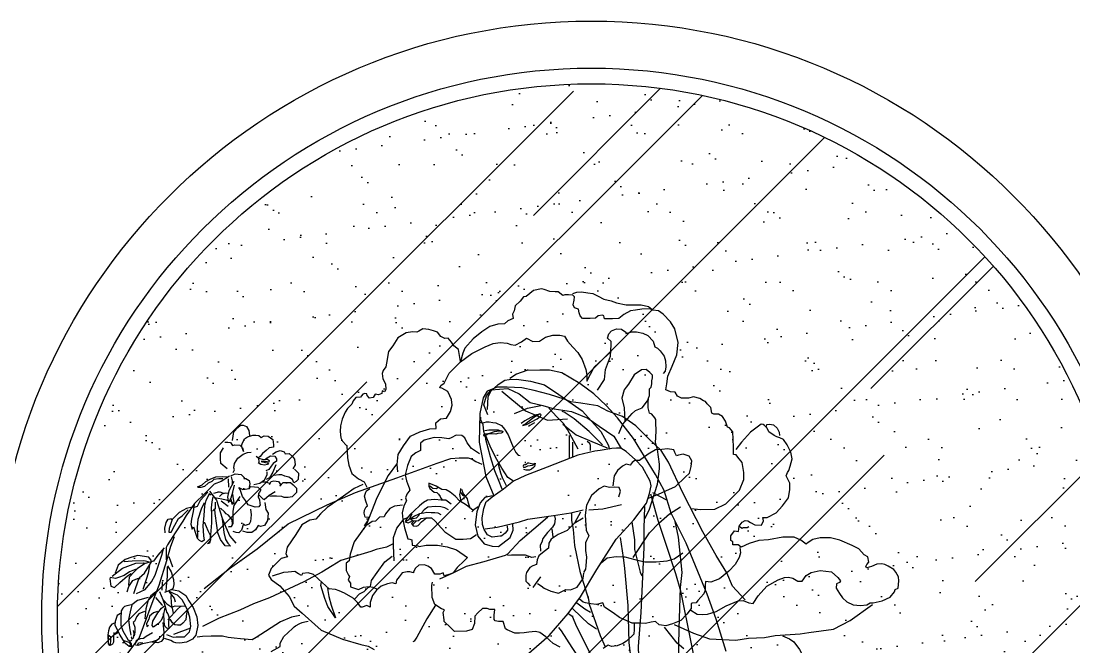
# Model space of a CAD drawing. Extents: x 2432 to 4462, y 4349 to 5849.
# Drawn here: x 3084 to 3755, y 5450 to 5849 of the extents above; entities that cross this region are included whole.
import ezdxf

# ---------------------------------------------------------------- set-up
doc = ezdxf.new("R2010")
doc.units = 0
doc.header["$MEASUREMENT"] = 0
for name, color, linetype in [('3', 3, 'CONTINUOUS'), ('4', 4, 'CONTINUOUS'), ('7', 7, 'CONTINUOUS'), ('BH', 3, 'CONTINUOUS')]:
    doc.layers.add(name, color=color, linetype=linetype)

msp = doc.modelspace()

# ---------------------------------------------------------------- hatches: boundary and pattern name
at = {"layer": 'BH'}
h = msp.add_hatch(dxfattribs=at)
h.set_pattern_fill('AR-SAND', color=256, scale=20, style=0)
h.set_pattern_definition([(37.5, (-31184.61, 2212.15), (-1.259867, 38.536475), [0, -30.4, 0, -34, 0, -32.5]), (7.5, (-31184.61, 2212.15), (35.395534, 56.44292), [0, -16.4, 0, -27.4, 0, -10.5]), (327.5, (-31209.21, 2212.15), (62.282837, 0.11318), [0, -10, 0, -36, 0, -47]), (317.5, (-31209.21, 2212.15), (60.12253, 17.55351), [0, -5, 0, -23.6, 0, -27])])
edge = h.paths.add_edge_path()
edge.add_arc((3447.21, 5469.33), 340, 0, 360)
h = msp.add_hatch(dxfattribs=at)
h.set_pattern_fill('AR-RROOF', color=256, scale=200, angle=45, style=0)
h.set_pattern_definition([(45, (-31184.61, 2212.15), (169.7056, 452.5483), [3000, -400, 1000, -200]), (45, (-31067.23, 2470.95), (-329.5118, 46.669), [600, -66, 1200, -150]), (45, (-31234.11, 2403.07), (640.63874, 830.14336), [1600, -280, 800, -200])])
edge = h.paths.add_edge_path()
edge.add_arc((3447.21, 5469.33), 340, 0, 360)

# ---------------------------------------------------------------- linework, layer by layer
at = {"layer": '3'}
for points in [[(3510.68, 5538.67), (3516.75, 5538.04), (3525.76, 5538.25), (3532.87, 5541.6), (3541.46, 5550.38), (3544.39, 5557.07), (3544.39, 5561.67), (3543.34, 5567.95), (3540.41, 5571.29), (3539.36, 5572.76), (3537.69, 5572.97), (3537.69, 5577.78), (3537.48, 5582.8), (3537.27, 5587.6), (3535.18, 5590.11), (3533.92, 5590.53), (3532.67, 5594.3), (3530.78, 5597.22), (3528.27, 5598.69), (3525.13, 5598.69), (3523.87, 5599.32), (3523.24, 5603.08), (3520.94, 5605.38), (3519.89, 5606.84), (3518.64, 5607.26), (3516.32, 5608.82), (3512.34, 5609.87), (3508.99, 5609.03), (3504.59, 5609.03), (3502.08, 5610.29), (3500.61, 5612.8), (3497.68, 5613.01), (3494.54, 5614.26), (3495.17, 5618.03), (3496.01, 5623.04), (3498.73, 5629.32), (3501.66, 5636.64), (3502.5, 5644.37), (3500.38, 5653.09), (3497.66, 5657.69), (3492.85, 5662.5), (3489.92, 5664.59), (3486.36, 5665.01), (3484.47, 5665.84), (3479.45, 5665.64), (3475.26, 5665.01), (3472.12, 5664.59), (3467.93, 5662.29), (3464.79, 5659.78), (3460.61, 5659.57), (3455.58, 5659.57), (3455.37, 5660.62), (3455.16, 5661.45), (3454.33, 5661.87), (3451.61, 5661.45), (3449.93, 5659.99), (3446.37, 5659.78), (3441.56, 5659.78), (3440.09, 5661.45), (3439.46, 5663.33), (3439.04, 5665.64), (3436.53, 5666.47), (3435.69, 5668.56), (3436.32, 5671.49), (3436.53, 5673.58), (3435.48, 5674.63), (3432.76, 5674.84), (3430.25, 5674.84), (3429, 5674.42), (3426.17, 5676.74), (3424.08, 5676.74), (3420.73, 5676.94), (3417.17, 5678.2), (3415.49, 5678.62), (3410.47, 5677.57), (3405.65, 5673.81), (3403.98, 5673.6), (3401.88, 5670.88), (3398.74, 5667.74), (3398.12, 5664.61), (3397.07, 5662.52), (3397.49, 5659.8), (3393.93, 5658.33), (3391.83, 5656.45), (3387.65, 5656.24), (3382.62, 5654.57), (3377.39, 5651.22), (3371.95, 5646.83), (3366.71, 5640.77), (3365.46, 5637.63), (3363.78, 5632.4), (3362.67, 5640.03), (3359.74, 5642.33), (3358.06, 5644.63), (3355.97, 5647.14), (3353.87, 5646.93), (3351.36, 5648.19), (3349.27, 5651.12), (3346.76, 5651.95), (3343.62, 5652.79), (3339.85, 5653.21), (3337.34, 5651.74), (3336.08, 5651.12), (3333.36, 5651.32), (3329.38, 5650.7), (3323.94, 5647.35), (3320.8, 5642.33), (3318.07, 5638.78), (3316.82, 5631.25), (3316.4, 5628.95), (3314.72, 5626.65), (3314.1, 5624.77), (3314.52, 5621.21), (3316.19, 5618.07), (3316.4, 5614.52), (3315.56, 5613.06), (3314.1, 5613.68), (3313.89, 5612.01), (3311.58, 5611.17), (3309.49, 5611.59), (3308.23, 5609.5), (3305.93, 5609.08), (3304.47, 5610.75), (3304.26, 5611.8), (3303, 5612.01), (3301.74, 5611.59), (3300.91, 5610.55), (3300.28, 5609.71), (3297.29, 5609.44), (3295.62, 5607.35), (3294.78, 5605.05), (3291.85, 5602.33), (3290.39, 5600.03), (3288.5, 5595.64), (3287.46, 5591.25), (3287.25, 5587.69), (3287.66, 5583.72), (3288.71, 5581.63), (3291.01, 5579.12), (3291.43, 5578.91), (3291.84, 5571.05), (3292.68, 5566.24), (3294.77, 5561.01), (3298.96, 5557.67), (3302.52, 5555.57), (3304.19, 5552.23)], [(3435.43, 5675.62), (3437.94, 5676.46), (3440.88, 5676.67), (3445.06, 5676.04), (3448.2, 5675.62), (3451.55, 5673.95), (3455.11, 5672.07), (3459.72, 5671.02), (3463.28, 5669.77), (3469.35, 5668.51), (3475.63, 5668.51), (3478.98, 5668.51), (3483.58, 5667.47), (3485.68, 5665.79)], [(3451.13, 5614.14), (3455.53, 5620.83), (3456.16, 5627.31), (3459.3, 5635.68), (3459.93, 5643), (3459.93, 5645.09), (3457.41, 5647.18), (3458.25, 5649.9), (3460.14, 5651.99), (3463.28, 5653.25), (3466.42, 5653.04), (3469.14, 5650.95), (3469.14, 5650.11), (3472.91, 5651.36), (3476.05, 5651.36), (3480.02, 5650.32), (3483.16, 5648.85), (3486.51, 5645.3), (3487.56, 5641.74), (3489.24, 5640.91), (3491.12, 5639.23), (3493.63, 5635.68), (3494.47, 5632.75), (3494.68, 5628.99), (3494.26, 5626.27), (3493, 5624.6)], [(3324.08, 5562.09), (3323.66, 5566.7), (3324.29, 5572.97), (3327.64, 5578.62), (3332.04, 5584.68), (3337.9, 5587.61), (3344.39, 5589.49), (3348.37, 5589.7), (3348.16, 5593.25), (3351.09, 5595.76), (3355.07, 5596.18), (3357.58, 5600.57), (3358.63, 5604.55), (3358.24, 5608.04), (3357.19, 5610.55), (3355.73, 5613.27), (3351.96, 5615.36), (3350.7, 5615.57), (3351.33, 5617.03), (3353.42, 5618.49), (3356.77, 5624.98), (3363.89, 5632.09), (3371.01, 5637.52), (3379.59, 5641.71), (3384.62, 5643.8), (3389.22, 5644.43), (3393.62, 5644.01), (3395.92, 5643.17), (3398.64, 5642.75), (3402.83, 5644.84), (3405.97, 5647.14), (3409.89, 5645.09), (3414.29, 5645.3), (3418.06, 5647.81), (3422.66, 5649.06), (3427.06, 5649.06), (3430.2, 5648.44), (3432.08, 5645.3), (3435.43, 5641.53), (3438.57, 5637.98), (3441.29, 5633.59), (3443.6, 5627.31), (3444.23, 5623.55), (3444.23, 5619.79), (3449.04, 5628.78), (3454.69, 5634.01), (3459.72, 5638.82)], [(3533.01, 5447.61), (3526.71, 5468.18), (3520.9, 5484.15), (3507.54, 5516.48), (3498.09, 5535.6), (3493.49, 5550.12), (3488.16, 5560.28), (3474.07, 5583.36), (3463.83, 5596.35), (3456.57, 5604.33), (3448.82, 5611.84), (3439.85, 5618.37), (3428.47, 5625.14), (3420.47, 5626.84), (3414.42, 5626.84), (3406.18, 5626.6), (3399.64, 5624.18), (3395.28, 5621.51)], [(3464.63, 5586.42), (3467.3, 5592.46), (3473.11, 5599.24), (3475.29, 5601.18), (3479.65, 5602.87), (3483.04, 5607.23), (3484.25, 5610.61), (3484.25, 5613.52), (3484.25, 5614.97), (3485.22, 5615.94), (3485.71, 5618.11), (3485.71, 5620.05), (3486.19, 5621.99), (3486.19, 5623.68), (3484.5, 5625.37), (3482.07, 5627.31), (3479.17, 5627.07), (3474.56, 5623.92), (3470.93, 5617.87), (3469.48, 5615.94), (3468.02, 5614.24), (3466.57, 5608.92), (3468.02, 5602.87), (3468.51, 5594.4)], [(3380.99, 5601.67), (3381.47, 5609.9), (3383.17, 5613.53), (3387.77, 5617.64), (3392.13, 5620.55), (3394.79, 5620.79), (3399.64, 5621.03), (3408.36, 5619.82), (3417.32, 5617.4), (3426.53, 5611.35), (3441.31, 5600.95), (3453.18, 5587.64), (3458.02, 5579.17), (3458.75, 5576.51)], [(3545.21, 5480.39), (3537.19, 5489.24), (3533.39, 5497.68), (3526.64, 5508.64), (3518.19, 5523.83), (3505.53, 5548.71), (3496.24, 5568.11), (3491.59, 5575.7), (3483.57, 5583.29), (3475.55, 5591.3), (3467.11, 5597.2), (3457.73, 5600.79), (3451.4, 5604.16), (3445.91, 5605), (3440.42, 5605.85), (3434.08, 5606.7), (3429.86, 5608.43), (3420.58, 5611.33), (3410.87, 5613.86), (3402.85, 5615.55), (3393.56, 5615.97), (3387.23, 5615.97), (3380.89, 5613.44), (3378.36, 5609.22), (3376.25, 5599.1), (3375.83, 5580.97), (3380.05, 5559.09), (3385.12, 5546.81)], [(3381.31, 5598.31), (3378.78, 5604.64), (3380.47, 5610.54), (3383.42, 5614.34), (3393.98, 5615.18), (3401.15, 5611.81), (3408.33, 5606.32), (3416.35, 5604.21), (3423.53, 5602.11), (3434.51, 5600.42), (3445.06, 5596.2), (3452.24, 5591.14), (3461.53, 5584.82), (3466.17, 5576.8)], [(3390.18, 5613.49), (3405.38, 5600.84), (3419.31, 5594.94), (3431.97, 5595.78)], [(3481.35, 5532.3), (3484.02, 5537.62), (3489.35, 5554.08), (3490.56, 5564), (3490.56, 5566.9), (3489.35, 5576.34), (3488.14, 5580.45), (3488.38, 5587.96), (3488.37, 5593.67), (3488.37, 5595.37), (3487.65, 5596.34), (3485.71, 5598.76), (3484.25, 5599.48), (3483.29, 5602.87), (3483.29, 5606.26), (3483.53, 5608.92)], [(3398.2, 5599.15), (3406.64, 5602.53), (3415.09, 5604.21)], [(3414.18, 5598.81), (3411.5, 5598.09), (3408.71, 5596.75), (3404.92, 5594.58), (3402.57, 5592.9)], [(3438.73, 5576.38), (3431.97, 5589.03), (3429.44, 5592.83), (3425.22, 5597.05), (3420.15, 5602.53)], [(3454.35, 5579.33), (3445.91, 5587.77), (3436.2, 5595.78), (3429.86, 5600), (3428.6, 5600.42)], [(3218.71, 5581.93), (3219.61, 5587.52), (3222.07, 5590.2), (3223.86, 5591.76), (3225.43, 5591.76), (3227.66, 5590.87), (3229.01, 5588.41), (3229.45, 5585.28)], [(3376.37, 5593.67), (3377.79, 5593.05), (3379.05, 5593.52), (3380.46, 5593.83), (3382.19, 5593.99), (3384.55, 5593.52), (3386.28, 5593.2), (3389.9, 5591.47), (3391.94, 5589.27), (3394.3, 5585.66), (3396.03, 5581.42), (3397.45, 5577.65), (3399.02, 5574.35), (3400.52, 5572.67), (3401.83, 5572.44)], [(3390.4, 5550.92), (3387.98, 5556.89), (3385.72, 5562.69), (3382.97, 5571.56), (3379.91, 5582.53), (3379.91, 5583.5), (3378.78, 5587.69), (3378.29, 5592.2), (3376.84, 5594.95), (3376.84, 5596.88)], [(3410.94, 5593.24), (3408.04, 5591.57), (3407.09, 5591.01)], [(3429.02, 5592.41), (3437.46, 5585.66), (3447.6, 5581.44), (3457.31, 5577.22)], [(3510.47, 5473.95), (3514.59, 5471.29), (3518.22, 5471.05), (3521.13, 5471.29), (3526.7, 5472.99), (3533, 5476.61), (3540.75, 5479.76), (3543.9, 5480), (3547.53, 5478.55), (3550.2, 5478.07), (3553.35, 5482.91), (3558.92, 5489.2), (3566.27, 5493.26), (3570.15, 5494.71), (3572.81, 5494.95), (3575.48, 5494.23), (3578.63, 5492.29), (3581.53, 5492.29), (3583.96, 5495.92), (3587.11, 5497.86), (3592.92, 5499.07), (3600.19, 5498.34), (3604.06, 5494.71), (3605.76, 5492.53), (3605.27, 5491.57), (3603.34, 5490.6), (3603.09, 5487.94), (3605.27, 5484.55), (3607.21, 5481.64), (3609.88, 5479.22), (3614, 5477.29), (3618.6, 5476.8), (3622.72, 5477.29), (3624.65, 5478.5), (3626.59, 5478.5), (3632.41, 5479.71), (3637.49, 5482.13), (3640.16, 5485.52), (3640.64, 5486.97), (3642.58, 5487.94), (3643.07, 5492.53), (3642.82, 5495.19), (3641.13, 5498.1), (3639.92, 5499.79), (3636.28, 5501.97), (3634.1, 5502.94), (3632.16, 5503.42), (3629.01, 5503.18), (3625.62, 5501.73), (3622.72, 5500.76), (3621.99, 5501.73), (3622.72, 5502.94), (3623.93, 5504.39), (3623.2, 5507.78), (3621.02, 5509.23), (3617.63, 5512.86), (3613.27, 5515.04), (3605.52, 5518.43), (3599.46, 5519.88), (3592.92, 5519.88), (3588.32, 5518.91), (3584.68, 5516.49), (3583.96, 5516.01), (3580.56, 5518.43), (3576.45, 5520.36), (3569.18, 5520.36), (3559.97, 5518.67), (3553.92, 5518.18), (3547.62, 5516.25), (3542.53, 5514.07), (3540.59, 5515.52), (3538.66, 5515.52), (3537.2, 5515.52), (3537.2, 5517.46), (3535.99, 5518.18), (3535.99, 5521.33), (3538.41, 5524.47), (3540.84, 5523.99), (3541.32, 5527.38), (3543.26, 5530.04), (3545.2, 5531.01), (3546.89, 5530.77), (3548.59, 5529.8), (3551.25, 5528.35), (3555.61, 5528.1), (3556.82, 5530.77), (3556.34, 5532.94), (3559.25, 5532.94), (3564.82, 5535.85), (3568.94, 5540.45), (3572.81, 5545.53), (3573.54, 5550.85), (3573.54, 5554.72), (3571.36, 5559.56), (3572.09, 5561.5), (3573.06, 5562.95), (3573.78, 5565.61), (3574.99, 5570.36), (3574.27, 5574.48), (3571.84, 5579.31), (3569.66, 5582.7), (3567.24, 5583.67), (3565.3, 5584.4), (3563.61, 5585.12), (3560.22, 5587.54), (3559.25, 5589.96), (3557.55, 5591.66), (3556.58, 5592.14), (3555.37, 5592.38), (3553.68, 5591.17), (3548.59, 5587.3), (3542.77, 5581.01), (3539.14, 5576.17)], [(3558.76, 5590.93), (3559.01, 5592.14), (3560.7, 5592.38), (3563.12, 5591.9), (3565.55, 5589.96), (3566.76, 5587.3), (3567, 5585.12)], [(3213.79, 5581.03), (3215.8, 5581.03), (3217.37, 5580.81), (3218.71, 5578.8), (3220.28, 5579.24), (3223.41, 5579.02), (3224.98, 5577.23), (3225.65, 5575), (3224.53, 5578.57), (3224.75, 5579.91), (3226.32, 5583.04), (3228.34, 5584.39), (3231.69, 5585.5), (3233.48, 5585.5), (3235.5, 5585.28), (3237.06, 5583.94), (3238.85, 5585.06), (3241.32, 5584.83), (3244.45, 5582.6), (3244.9, 5579.24), (3244.9, 5577.68), (3243.55, 5577.45), (3241.99, 5577.23), (3240.2, 5575.67), (3237.74, 5573.65), (3236.39, 5571.87), (3235.27, 5570.97), (3235.5, 5568.06), (3235.72, 5567.17)], [(3376.05, 5573.59), (3370.84, 5576.81), (3368.11, 5580.53), (3366.63, 5583.75), (3364.64, 5585.23), (3361.17, 5585.48), (3357.95, 5583.75), (3356.46, 5583), (3352, 5583.75), (3347.04, 5584), (3340.84, 5582.26), (3338.36, 5580.28), (3338.36, 5578.79), (3338.36, 5575.57), (3335.39, 5574.09), (3332.41, 5571.86), (3330.18, 5566.16), (3328.69, 5560.22), (3329.44, 5556.26), (3330.68, 5552.79), (3331.17, 5551.8), (3331.67, 5550.31), (3329.68, 5547.84), (3328.94, 5545.36), (3329.44, 5543.63), (3327.7, 5540.41), (3326.71, 5535.95), (3327.2, 5531.74), (3328.2, 5526.29), (3330.43, 5519.35), (3331.67, 5519.11), (3332.91, 5518.61), (3333.15, 5515.39), (3336.63, 5514.9), (3337.62, 5514.4), (3342.08, 5515.39), (3349.27, 5515.39), (3355.47, 5514.15), (3361.42, 5512.42), (3368.36, 5507.47), (3366.17, 5505.33), (3361.71, 5501.12), (3359.23, 5497.66), (3357.24, 5496.91), (3353.52, 5495.68), (3352.78, 5497.66), (3350.8, 5496.91), (3347.57, 5496.91), (3345.34, 5500.38), (3343.11, 5501.87), (3340.88, 5502.86), (3337.41, 5502.61), (3335.18, 5500.63), (3333.94, 5498.4), (3333.94, 5497.66), (3331.71, 5498.4), (3329.97, 5498.4), (3326.75, 5497.66), (3324.76, 5495.18), (3323.03, 5492.95), (3322.78, 5490.72), (3320.3, 5491.22), (3317.33, 5490.72), (3313.36, 5489.24), (3310.38, 5486.51), (3307.9, 5483.29), (3306.42, 5478.83), (3306.42, 5475.86), (3304.18, 5476.85), (3301.21, 5475.86), (3300.47, 5475.86), (3298.23, 5478.83), (3295.51, 5481.56), (3290.05, 5484.78), (3286.58, 5486.26), (3284.2, 5487.02), (3279.73, 5487.51), (3279.24, 5487.76), (3279.98, 5482.56), (3281.47, 5477.11), (3284.2, 5468.94), (3279.49, 5476.12), (3277.5, 5481.32), (3275.02, 5489.49), (3275.27, 5491.97)], [(3379.33, 5588.38), (3381.95, 5588.82), (3387.97, 5588.77), (3388.98, 5588.32)], [(3397.66, 5556.08), (3393.99, 5558.48), (3390.24, 5564.31), (3386.2, 5571.4), (3382.81, 5578.34), (3379.91, 5584.95)], [(3433.24, 5570.9), (3433.24, 5579.33), (3433.24, 5585.24)], [(3435.35, 5571.32), (3435.35, 5581.02)], [(3446.75, 5575.54), (3446.75, 5578.91), (3446.33, 5580.18), (3444.64, 5581.44)], [(3215.35, 5564.04), (3211.33, 5567.39), (3211.1, 5570.3), (3211.1, 5574.1), (3212.89, 5577.23)], [(3219.16, 5561.58), (3220.05, 5563.37), (3219.61, 5564.49), (3220.05, 5567.39), (3222.07, 5570.75), (3225.43, 5573.21), (3228.34, 5574.32), (3230.57, 5574.55)], [(3233.71, 5572.09), (3235.5, 5570.75), (3238.18, 5569.85), (3241.09, 5570.08), (3241.99, 5569.18), (3241.76, 5568.29), (3239.75, 5568.51), (3237.06, 5568.51), (3241.54, 5567.62), (3241.09, 5566.72), (3239.08, 5566.28), (3236.84, 5566.72), (3235.05, 5567.84)], [(3239.75, 5570.3), (3242.88, 5572.31), (3245.57, 5572.09), (3246.69, 5570.3), (3246.69, 5568.74), (3244.67, 5567.39), (3243.33, 5565.61), (3241.76, 5563.59), (3239.97, 5562.7)], [(3244.23, 5573.21), (3246.46, 5574.77), (3249.15, 5575.67), (3251.61, 5574.77), (3252.28, 5573.43), (3254.75, 5573.65), (3256.98, 5571.87), (3258.1, 5570.08), (3258.55, 5566.5), (3257.21, 5564.04)], [(3404.12, 5443.7), (3420.36, 5457.73), (3432.47, 5471.77), (3440.22, 5482.42), (3450.75, 5499.78), (3463.11, 5519.15), (3474.25, 5531.49), (3482.25, 5542.14), (3484.19, 5548.19), (3485.4, 5553.03), (3484.67, 5556.18), (3479.88, 5565.04), (3475.27, 5569.64), (3469.46, 5574.97), (3466.07, 5577.15), (3463.16, 5577.15), (3460.24, 5576.86), (3452.73, 5575.65), (3449.35, 5575.21), (3438.69, 5572.55), (3419.06, 5565.04), (3405.25, 5559.72), (3397.61, 5556.04), (3391.31, 5550.95), (3384.04, 5545.87), (3380.4, 5542.97)], [(3483.58, 5545.29), (3489.86, 5547.8), (3494.67, 5549.89), (3500.74, 5552.61), (3507.03, 5558.67), (3509.75, 5561.18), (3510.79, 5565.37), (3511.21, 5569.13), (3509.54, 5572.06), (3505.77, 5573.31), (3502.63, 5572.68), (3501.37, 5572.27), (3500.33, 5574.36), (3499.7, 5576.03), (3495.72, 5576.66), (3492.16, 5576.24), (3487.97, 5576.03), (3483.37, 5573.31), (3477.92, 5569.34), (3474.99, 5569.34), (3473.11, 5567.87), (3471.85, 5566.2), (3469.34, 5566.83), (3467.04, 5565.57), (3463.9, 5562.86), (3461.8, 5559.51), (3460.97, 5553.03)], [(3200.64, 5487.76), (3216.76, 5500.39), (3234.36, 5513.02), (3254.2, 5528.87), (3278.99, 5541.01), (3297.09, 5548.93), (3323.42, 5558.24), (3348.96, 5567.65), (3357.64, 5570.63), (3363.09, 5570.87), (3365.32, 5570.87), (3368.8, 5570.87), (3371.27, 5570.13), (3373.75, 5568.65), (3377.47, 5566.91)], [(3246.24, 5566.5), (3244.45, 5561.81), (3242.21, 5558.23), (3240.2, 5557.11)], [(3323.17, 5566.91), (3317.72, 5559.73), (3310.53, 5545.36), (3303.83, 5528.03), (3296.15, 5517.38), (3293.66, 5509.61), (3292.91, 5505.4), (3291.18, 5503.91), (3291.18, 5499.2), (3292.67, 5496.23), (3293.16, 5495.24), (3292.42, 5493.01), (3293.91, 5491.03), (3293.91, 5488.8), (3298.87, 5487.07), (3302.09, 5488.55), (3305.81, 5489.05), (3308.04, 5488.55), (3310.77, 5487.32)], [(3393.14, 5553.18), (3390.72, 5558.18), (3389.59, 5561.24), (3388.3, 5565.92), (3388.46, 5567.85)], [(3403.78, 5565.66), (3404.24, 5566.39), (3404.79, 5566.76), (3405.52, 5566.76), (3405.91, 5566.88), (3406.77, 5567.7), (3407.44, 5567.67), (3408.99, 5567.31), (3410.09, 5567.12), (3411.1, 5567.31), (3411.46, 5567.49), (3410.91, 5565.48), (3410.37, 5564.75), (3409.18, 5563.75), (3407.72, 5563.02), (3405.7, 5563.09), (3404.27, 5563.51)], [(3403.88, 5565.21), (3405.16, 5564.93), (3406.71, 5565.85), (3408.35, 5566.12), (3409.82, 5566.3), (3411.37, 5567.03)], [(3405.12, 5568.33), (3405.16, 5567.6)], [(3216.69, 5559.32), (3211.55, 5555.97), (3207.07, 5554.18), (3201.03, 5548.14), (3194.54, 5541.88), (3189.17, 5534.28), (3187.15, 5530.48), (3182.23, 5523.1), (3177.3, 5515.5), (3176.41, 5513.71), (3176.41, 5510.58), (3176.41, 5505.89)], [(3212.44, 5557.56), (3209.98, 5557.56), (3206.85, 5557.11), (3205.51, 5555.77), (3203.27, 5554.87), (3200.81, 5552.64), (3198.57, 5551.97), (3197, 5551.97), (3196.33, 5552.42), (3199.46, 5553.76), (3201.7, 5555.77), (3204.39, 5557.33), (3208.19, 5558.9), (3212.44, 5559.12), (3215.8, 5558.9)], [(3217.59, 5559.57), (3220.5, 5560.69), (3224.31, 5560.24), (3226.1, 5558.45), (3225.87, 5557.78), (3227.22, 5557.78), (3229.23, 5556.44), (3229.68, 5554.43), (3229.23, 5552.19), (3229.23, 5551.3), (3230.13, 5552.64), (3232.81, 5552.42), (3234.83, 5552.19), (3236.84, 5550.63), (3235.95, 5549.06), (3235.27, 5548.17), (3235.05, 5545.93), (3235.95, 5544.37), (3236.17, 5541.91), (3236.39, 5541.01), (3235.5, 5539.67), (3233.04, 5539.45), (3228.78, 5541.01), (3226.99, 5543.7), (3224.98, 5546.38), (3223.64, 5550.85), (3222.74, 5551.97), (3225.2, 5550.85), (3229.45, 5551.3), (3229.68, 5551.97)], [(3217.82, 5558.9), (3218.49, 5556.22), (3218.49, 5554.2)], [(3232.36, 5553.98), (3236.17, 5554.87), (3239.08, 5556.89), (3240.87, 5560.02), (3240.87, 5562.03)], [(3258.1, 5563.82), (3260.79, 5561.13), (3260.56, 5557.11), (3259.22, 5555.77), (3257.65, 5555.1), (3256.98, 5557.11), (3254.52, 5558.68), (3252.06, 5559.35), (3250.05, 5560.02), (3248.25, 5560.02), (3245.12, 5559.79)], [(3219.61, 5555.77), (3216.47, 5549.96), (3215.58, 5545.93), (3216.25, 5542.58), (3217.82, 5545.48), (3218.94, 5549.06), (3220.05, 5553.53)], [(3216.03, 5557.56), (3216.25, 5552.19)], [(3237.74, 5555.55), (3239.97, 5555.55), (3241.99, 5554.87), (3242.21, 5553.98), (3243.33, 5555.77), (3245.12, 5556.22), (3248.03, 5555.77), (3249.37, 5553.98), (3248.93, 5552.86), (3250.94, 5555.32), (3252.95, 5555.32), (3255.64, 5555.32), (3257.43, 5553.76), (3259.45, 5551.52), (3259.45, 5548.84), (3256.76, 5546.16), (3254.07, 5545.71), (3251.61, 5545.71), (3250.05, 5546.38), (3246.69, 5546.6), (3244.67, 5546.6), (3243.55, 5546.6), (3242.44, 5546.38)], [(3301.59, 5553.94), (3296.14, 5551.46), (3290.93, 5547.5), (3285.72, 5544.03), (3279.03, 5539.33), (3274.81, 5535.36), (3271.84, 5531.9), (3267.87, 5531.15), (3262.91, 5528.18), (3258.95, 5521.99), (3253.49, 5514.06), (3252.75, 5509.85), (3253.74, 5507.87), (3249.77, 5506.88), (3246.05, 5503.17), (3243.33, 5500.44), (3241.59, 5496.23), (3243.33, 5493.51), (3248.78, 5489.3), (3254.73, 5482.61), (3257.95, 5476.42), (3263.16, 5471.96), (3275.09, 5461.16), (3288.72, 5455.46), (3300.38, 5451.99), (3305.09, 5451), (3308.81, 5448.77)], [(3326.88, 5540.81), (3321.92, 5540.07), (3318.95, 5538.58), (3316.22, 5535.36), (3315.23, 5533.38), (3312.25, 5533.13), (3309.77, 5530.66), (3307.54, 5530.41), (3304.57, 5528.18), (3302.83, 5527.69), (3305.31, 5531.4), (3305.56, 5532.89), (3303.08, 5533.13), (3302.58, 5535.61), (3302.83, 5537.59), (3303.82, 5539.82), (3304.57, 5540.32), (3303.58, 5543.29), (3302.83, 5546.51), (3303.58, 5548.98), (3304.07, 5549.98), (3306.06, 5551.46)], [(3371.83, 5537.6), (3367.72, 5540.77), (3363.24, 5543.57), (3360.44, 5546.56), (3357.26, 5549.17), (3354.83, 5550.48), (3352.03, 5550.85), (3348.3, 5552.9), (3343.81, 5554.77), (3343.81, 5552.9), (3344.37, 5551.41), (3347.18, 5548.98), (3348.86, 5548.8), (3349.79, 5547.86), (3350.91, 5546.37), (3351.29, 5545.25), (3352.41, 5543.95)], [(3344.37, 5553.09), (3346.24, 5551.6), (3348.67, 5551.41), (3349.6, 5552.16)], [(3363.8, 5551.41), (3363.61, 5549.36), (3363.24, 5547.49), (3363.8, 5544.32), (3363.99, 5543.01)], [(3464.74, 5546.13), (3465.78, 5549.68), (3464.94, 5551.98), (3462.01, 5552.19), (3458.66, 5551.98), (3456.99, 5552.4), (3455.31, 5552.82), (3452.17, 5551.14), (3447.36, 5546.96), (3444.22, 5540.69), (3443.17, 5534.41), (3444.01, 5524.8), (3445.68, 5521.24), (3444.22, 5518.31), (3443.38, 5516.85), (3443.38, 5511.83), (3444.22, 5507.65), (3443.59, 5502.21), (3443.38, 5499.91), (3442.13, 5497.82)], [(3203.04, 5549.04), (3198.12, 5543.67), (3196.1, 5539.87), (3194.31, 5539.2), (3192.97, 5539.42), (3189.39, 5538.75), (3184.69, 5536.07), (3180.21, 5531.6), (3178.42, 5526.01), (3178.2, 5523.55), (3179.54, 5523.55), (3182, 5528.02), (3184.24, 5532.27), (3186.7, 5534.06), (3188.72, 5536.07), (3190.51, 5537.86)], [(3204.16, 5548.14), (3201.7, 5543.67), (3200.8, 5540.32), (3200.36, 5534.28), (3199.91, 5527.57), (3200.13, 5521.31), (3200.58, 5518.41), (3199.24, 5517.51), (3197.67, 5518.18), (3196.33, 5519.52), (3196.55, 5520.64), (3196.33, 5526.46), (3196.78, 5531.82), (3199.01, 5538.53), (3200.8, 5542.55)], [(3206.18, 5546.13), (3205.5, 5543), (3205.06, 5538.98), (3205.28, 5534.5), (3205.28, 5529.59), (3204.61, 5521.98), (3204.61, 5518.63), (3204.16, 5516.62), (3202.82, 5516.17), (3204.61, 5518.18), (3204.61, 5521.54), (3203.27, 5524.44), (3201.03, 5529.59), (3200.36, 5529.81)], [(3204.16, 5549.71), (3208.41, 5543.89), (3212.22, 5532.52), (3214.46, 5526.71), (3216.92, 5521.12), (3220.73, 5516.64)], [(3206.85, 5548.39), (3209.09, 5549.06), (3210.65, 5549.29), (3212.89, 5548.39)], [(3207.3, 5545.71), (3212, 5544.81), (3214.68, 5544.14), (3218.04, 5543.03), (3219.61, 5541.91)], [(3216.03, 5548.17), (3214.01, 5548.39), (3212, 5547.72), (3210.43, 5546.38)], [(3223.41, 5546.38), (3221.17, 5543.03), (3219.61, 5540.57), (3218.94, 5536.99), (3218.94, 5532.52), (3218.94, 5529.16), (3218.04, 5527.15), (3216.92, 5526.93), (3216.25, 5526.93), (3218.04, 5527.15), (3218.71, 5528.72), (3218.49, 5531.4), (3216.25, 5534.31), (3214.68, 5535.2), (3213.56, 5536.54), (3211.1, 5538.78), (3211.77, 5538.55)], [(3217.59, 5544.59), (3218.26, 5541.46), (3219.83, 5542.58), (3219.16, 5546.16), (3218.94, 5547.94)], [(3235.72, 5547.05), (3237.96, 5544.81), (3238.85, 5544.37), (3241.99, 5547.05), (3245.79, 5549.51)], [(3363.61, 5548.98), (3365.11, 5547.3), (3366.04, 5546.74)], [(3364.55, 5551.04), (3365.67, 5548.05), (3366.97, 5546.37), (3368.1, 5544.88), (3368.66, 5543.01), (3369.59, 5539.66)], [(3384.28, 5546.73), (3379.47, 5545.69), (3376.33, 5542.34), (3374.23, 5536.49), (3373.19, 5528.33), (3374.86, 5521.01), (3379.05, 5516.2), (3384.07, 5514.74), (3388.05, 5514.53), (3395.59, 5520.18), (3397.47, 5524.78), (3397.26, 5528.96)], [(3484.79, 5547.99), (3489.64, 5531.29), (3494.96, 5514.59), (3500.78, 5497.17), (3503.93, 5486.28), (3510.72, 5452.47), (3514.11, 5435.53)], [(3495.3, 5544.03), (3486.3, 5548.64)], [(3194.31, 5541.21), (3193.64, 5536.74), (3192.52, 5531.82), (3192.08, 5528.69), (3192.97, 5525.56), (3193.87, 5526.9), (3194.98, 5523.55), (3196.1, 5519.75)], [(3207.74, 5542.8), (3207.74, 5538.55), (3206.85, 5537.86), (3205.95, 5536.99)], [(3212.22, 5531.85), (3212.67, 5527.15), (3213.12, 5523.35), (3214.24, 5518.88), (3215.8, 5516.64), (3217.37, 5514.63), (3214.01, 5514.86), (3211.1, 5518.88), (3209.31, 5523.13), (3208.64, 5527.82), (3207.74, 5535.42), (3207.52, 5538.33)], [(3216.03, 5539.9), (3211.55, 5543.25)], [(3230.13, 5538.33), (3230.57, 5534.53), (3230.13, 5530.28), (3229.23, 5528.72), (3226.77, 5527.82), (3225.65, 5528.94), (3224.53, 5524.92), (3222.74, 5523.13), (3220.95, 5523.35), (3219.16, 5524.02)], [(3239.3, 5542.58), (3239.97, 5538.11), (3241.32, 5535.65), (3241.09, 5530.95), (3239.08, 5527.82), (3236.62, 5527.15), (3235.05, 5527.82), (3233.26, 5525.14), (3231.02, 5523.35), (3228.11, 5523.35), (3225.2, 5524.25)], [(3358.01, 5541.52), (3354.46, 5543.95), (3351.66, 5543.95), (3347.55, 5544.32), (3342.88, 5543.95), (3340.27, 5542.45), (3337.84, 5540.4), (3334.66, 5537.42), (3331.67, 5534.62), (3329.43, 5532.01), (3328.69, 5530.14), (3330.55, 5529.58), (3332.98, 5530.51)], [(3356.33, 5537.79), (3353.9, 5539.1), (3351.29, 5539.66), (3347.92, 5539.84), (3343.07, 5539.47), (3340.83, 5537.79), (3338.96, 5535.92)], [(3375.19, 5539.66), (3372.39, 5537.79), (3371.08, 5536.48)], [(3393.7, 5527.7), (3393.91, 5524.78), (3392.24, 5522.89), (3390.15, 5521.22), (3387.42, 5520.8), (3384.07, 5520.39), (3381.14, 5521.85), (3379.05, 5525.2), (3377.79, 5528.54), (3377.58, 5532.72), (3378.84, 5538.58), (3380.31, 5543.18)], [(3445.64, 5537.74), (3454.43, 5538.37), (3466.36, 5541.29)], [(3473.77, 5507.51), (3484.19, 5523.24), (3490.24, 5529.29), (3497.03, 5535.34), (3504.05, 5539.69)], [(3481.04, 5539.94), (3480.55, 5525.9), (3480.55, 5513.8), (3479.34, 5485.97), (3478.61, 5472.42), (3476.96, 5450.71), (3478.17, 5419.74)], [(3175.74, 5523.1), (3175.51, 5526.23), (3176.41, 5529.81), (3177.75, 5531.82), (3179.77, 5532.27)], [(3321.68, 5505.4), (3321.18, 5515.05), (3321.18, 5520.26), (3323.41, 5526.2), (3327.87, 5531.9), (3330.11, 5532.89)], [(3332.79, 5535.36), (3331.67, 5532.57), (3330.55, 5531.26), (3329.25, 5530.33)], [(3351.66, 5534.62), (3349.6, 5535.74), (3347.55, 5535.92), (3345.31, 5535.92), (3342.51, 5536.11), (3340.64, 5535.74), (3337.84, 5535.36), (3336.9, 5534.8), (3334.66, 5533.68), (3332.05, 5532.01), (3333.54, 5530.89), (3337.09, 5531.07), (3338.58, 5532.38), (3341.76, 5532.75), (3345.5, 5532.75), (3347.55, 5530.89), (3353.9, 5523.8), (3360.81, 5519.13), (3365.48, 5519.13), (3370.34, 5519.51), (3373.89, 5521.93), (3374.07, 5522.3)], [(3337.84, 5535.18), (3336.9, 5533.68), (3335.6, 5532.57), (3333.73, 5532.01), (3332.61, 5532.01)], [(3334.48, 5530.7), (3332.61, 5529.02), (3333.73, 5527.71), (3335.6, 5527.34), (3336.9, 5527.9), (3339.15, 5530.14), (3342.13, 5532.75)], [(3350.8, 5493.9), (3359.17, 5497.67), (3367.75, 5501.85), (3379.06, 5504.98), (3392.46, 5508.96), (3394.13, 5509.79), (3401.88, 5518.16), (3419.25, 5533.14), (3419.87, 5533.77)], [(3379.69, 5525.61), (3387.23, 5526.86), (3401.46, 5530.21), (3406.7, 5531.88), (3423.03, 5534.18), (3434.12, 5535.86), (3442.08, 5537.74)], [(3442.08, 5532.51), (3436.22, 5529.16), (3431.82, 5524.56), (3426.17, 5522.05), (3421.56, 5519.13), (3420.1, 5516.62), (3419.89, 5513.48), (3416.12, 5510.34), (3413.82, 5508.46), (3412.77, 5505.95), (3412.35, 5503.02), (3409.84, 5502.19), (3407.95, 5501.14), (3405.86, 5497.8), (3405.44, 5496.12), (3405.44, 5492.36), (3406.7, 5491.1), (3408.16, 5489.43)], [(3423.64, 5533.98), (3424.27, 5532.1), (3423.64, 5528.96), (3422.39, 5526.66), (3419.25, 5523.31), (3416.32, 5519.55), (3415.69, 5517.25), (3414.64, 5515.37), (3414.85, 5511.39)], [(3456.12, 5450.22), (3452.97, 5457.48), (3445.94, 5477.56), (3445.7, 5480.71), (3440.34, 5497.59), (3436.71, 5515.01), (3435.74, 5525.17), (3434.77, 5530.98), (3434.77, 5535.58)], [(3440.2, 5536.27), (3436.64, 5529.79)], [(3333.54, 5528.47), (3335.78, 5530.71), (3335.97, 5530.89)], [(3421.97, 5525.61), (3422.6, 5520.39)], [(3473.04, 5530.26), (3474.74, 5518.64), (3474.74, 5512.59), (3478.37, 5498.07), (3479.34, 5495.65)], [(3496.35, 5361.53), (3498.78, 5374.36), (3500.96, 5383.8), (3502.65, 5391.54), (3502.65, 5401.95), (3502.65, 5416.23), (3502.66, 5436.25), (3502.66, 5440.84), (3503.14, 5461.9), (3503.87, 5488.28), (3505.08, 5497.96), (3502.68, 5520.44), (3500.49, 5530.36)], [(3541.51, 5527.14), (3543.21, 5526.17), (3543.93, 5526.65), (3546.36, 5526.65), (3547.57, 5527.14)], [(3131.57, 5422.24), (3134.26, 5422.24), (3138.29, 5426.04), (3140.97, 5431.18), (3145.9, 5438.12), (3153.28, 5448.18), (3159.33, 5456), (3162.01, 5463.38), (3168.28, 5479.92), (3172.08, 5489.76), (3176.8, 5505.56), (3179.49, 5514.73), (3181.72, 5520.76)], [(3465.56, 5520.07), (3467.5, 5507.49), (3468.23, 5500.47), (3470.41, 5476.76), (3471.14, 5453.29), (3473.07, 5437.15)], [(3175.25, 5513.59), (3171.23, 5508.9), (3168.32, 5505.1), (3163.17, 5503.53), (3158.24, 5500.4), (3156.23, 5498.61), (3152.87, 5494.81), (3152.43, 5489.89)], [(3157.57, 5484.53), (3163.17, 5486.99), (3167.2, 5491.91), (3169.43, 5496.15), (3173.69, 5508.9), (3174.81, 5512.92)], [(3320.64, 5515.99), (3316.68, 5514.01), (3310.23, 5512.53), (3306.76, 5511.29), (3287.67, 5505.59), (3282.21, 5502.12), (3275.52, 5498.16), (3264.11, 5491.97), (3242.29, 5481.81), (3232.13, 5477.85), (3223.45, 5473.89), (3210.31, 5468.69), (3199.65, 5463.49)], [(3541.74, 5513.81), (3542.22, 5510.42), (3541.26, 5507.52), (3538.83, 5502.92), (3534.72, 5498.81), (3528.9, 5493.73), (3523.33, 5491.79), (3519.94, 5492.03), (3519.7, 5489.61), (3519.7, 5486.71), (3518.73, 5484.29), (3515.09, 5479.93), (3513.88, 5478.48), (3511.46, 5478.24), (3510.73, 5478), (3510.73, 5474.85), (3508.07, 5471.22), (3504.19, 5467.35), (3498.86, 5465.17), (3494.74, 5463.96), (3491.84, 5464.2), (3490.38, 5464.45), (3487.96, 5466.62), (3485.3, 5466.14), (3481.66, 5465.41), (3478.03, 5465.66), (3473.18, 5465.66), (3469.79, 5467.11), (3465.19, 5469.29), (3461.07, 5472.19), (3455.5, 5475.82), (3454.42, 5478.45), (3450.55, 5477.49), (3446.91, 5477.97), (3443.52, 5478.45), (3442.07, 5478.94), (3439.4, 5481.12)], [(3167.2, 5505.32), (3165.41, 5507.56), (3158.47, 5508.67), (3154.66, 5507.56), (3150.41, 5506.21), (3145.93, 5502.64), (3143.92, 5497.5)], [(3149.74, 5504.87), (3154.89, 5505.32), (3162.27, 5505.54), (3165.18, 5504.87)], [(3155.78, 5484.53), (3159.36, 5494.37), (3162.72, 5497.5), (3167.2, 5504.65)], [(3178.16, 5508), (3180.4, 5501.52)], [(3296.63, 5481.12), (3299.61, 5484.34), (3302.58, 5485.83), (3305.06, 5488.31), (3306.55, 5489.05), (3307.29, 5492.76), (3310.77, 5497.97), (3315.72, 5504.65), (3320.44, 5508.37)], [(3411.93, 5507.91), (3409.21, 5507.49), (3405.23, 5508.96), (3402.09, 5508.96), (3396.44, 5508.96), (3393.71, 5508.75)], [(3453.42, 5504.12), (3457.3, 5507.27), (3463.11, 5507.99), (3468.44, 5507.75), (3474.98, 5506.06), (3481.28, 5504.61), (3488.55, 5504.61), (3495.57, 5505.33), (3499.93, 5506.54), (3505.5, 5510.41)], [(3157.35, 5499.95), (3153.1, 5498.39), (3149.74, 5495.93), (3146.16, 5494.59), (3144.14, 5494.14), (3140.79, 5494.59), (3140.56, 5493.92), (3141.23, 5489.22), (3143.47, 5488.33), (3147.05, 5491.46), (3151.75, 5495.71), (3154.22, 5497.27)], [(3142.13, 5495.48), (3148.62, 5500.63), (3157.13, 5503.76), (3162.05, 5503.98), (3162.5, 5503.76)], [(3165.85, 5502.41), (3164.96, 5497.5), (3163.62, 5493.47), (3161.6, 5486.99)], [(3177.27, 5502.19), (3179.73, 5498.39), (3181.07, 5493.47), (3181.3, 5490.12), (3180.63, 5487.43), (3177.72, 5485.87), (3175.48, 5485.2)], [(3177.04, 5501.52), (3177.04, 5495.48), (3176.37, 5489), (3176.15, 5485.87)], [(3280.48, 5487.26), (3273.54, 5493.7), (3270.31, 5496.67), (3266.84, 5497.67), (3263.37, 5497.17), (3262.63, 5495.93), (3260.64, 5496.92), (3258.41, 5498.41), (3254.2, 5498.16), (3251.22, 5497.91), (3244.03, 5495.44)], [(3151.53, 5485.65), (3152.65, 5489), (3155.33, 5492.8), (3158.24, 5494.14), (3159.81, 5494.14)], [(3173.91, 5491.91), (3173.69, 5486.54)], [(3427.29, 5450.25), (3422.93, 5452.67), (3418.32, 5456.79), (3414.45, 5459.69), (3411.54, 5460.17), (3407.42, 5459.93), (3404.51, 5459.45), (3401.36, 5459.21), (3398.46, 5459.21), (3393.61, 5461.39), (3392.64, 5461.87), (3390.98, 5466.55), (3388.08, 5466.55), (3385.9, 5467.04), (3385.41, 5468.01), (3385.41, 5470.67), (3385.65, 5474.3), (3382.5, 5474.3), (3380.81, 5475.03), (3379.6, 5475.03), (3377.9, 5475.03), (3374.99, 5472.12), (3373.05, 5469.94), (3372.81, 5465.34), (3371.36, 5461.47), (3367.72, 5460.5), (3359.97, 5460.26), (3357.79, 5462.68), (3353.43, 5466.55), (3353.43, 5467.76), (3352.94, 5472.36), (3353.67, 5474.06), (3351.73, 5474.78), (3347.61, 5477.45), (3345.92, 5482.04), (3345.68, 5489.55), (3346.16, 5491.73)], [(3414.86, 5495.08), (3411.51, 5490.48), (3410.05, 5488.38)], [(3412.97, 5490.76), (3415.28, 5489.3), (3417.16, 5487.84), (3421.35, 5485.95), (3426.37, 5484.7), (3430.98, 5487), (3433.91, 5486.79), (3438.1, 5488.46), (3442.07, 5494.11), (3442.49, 5497.46)], [(3169.9, 5485.54), (3166.68, 5482.99), (3165.06, 5480.3), (3163.58, 5474.79), (3162.91, 5468.35)], [(3172.19, 5485.81), (3174.34, 5480.71), (3175.55, 5477.08), (3176.76, 5472.65), (3177.44, 5471.44), (3178.11, 5469.55), (3177.97, 5464.72), (3178.24, 5461.9), (3176.9, 5462.43), (3175.55, 5463.64), (3175.28, 5466.46), (3175.15, 5468.08), (3174.75, 5471.7)], [(3179.95, 5486.99), (3184.43, 5486.09), (3188.91, 5483.19), (3190.92, 5479.83), (3193.61, 5475.59), (3196.07, 5469.55), (3196.52, 5464.18), (3195.4, 5457.92), (3193.16, 5455.47), (3189.33, 5453.56), (3185.08, 5452.89), (3182.61, 5453.11), (3181.05, 5453.56), (3179.48, 5454.45), (3175.45, 5455.79)], [(3176.63, 5458.27), (3180.93, 5456.66), (3182.82, 5456.92), (3188.06, 5456.92), (3191.29, 5460.15), (3192.1, 5463.37), (3191.56, 5469.42), (3190.35, 5473.45), (3188.87, 5476.54), (3186.58, 5480.44), (3183.76, 5483.39), (3181.61, 5484.33), (3178.51, 5485.81)], [(3178.11, 5485.68), (3181.61, 5481.51), (3182.14, 5479.23)], [(3164.93, 5481.92), (3158.2, 5480.03), (3154.7, 5477.35), (3153.49, 5472.78), (3152.42, 5467.81), (3153.09, 5462.57), (3154.03, 5458)], [(3169.77, 5481.92), (3173.8, 5477.35), (3174.21, 5476.81)], [(3174.75, 5480.17), (3176.9, 5477.89), (3180.13, 5475.87), (3182.28, 5476.54), (3186.45, 5476.41), (3188.47, 5476.54)], [(3179.45, 5483.13), (3179.72, 5478.15), (3180.93, 5471.97)], [(3437.96, 5478.54), (3443.04, 5474.67), (3446.68, 5472.49)], [(3147.44, 5471.71), (3145.29, 5470.37), (3144.08, 5466.74), (3143.67, 5464.59), (3146.9, 5457.87), (3149.73, 5453.57), (3152.96, 5450.89), (3154.57, 5450.75), (3154.43, 5452.37), (3153.63, 5453.57)], [(3154.3, 5477.22), (3151.34, 5476.68), (3150, 5476.28), (3148.92, 5475.21), (3147.84, 5473.46), (3147.57, 5468.62), (3147.57, 5464.32), (3148.79, 5460.7), (3152.01, 5455.19), (3153.63, 5454.11), (3154.7, 5455.05)], [(3162.77, 5472.91), (3159.14, 5471.57), (3157.66, 5469.55), (3156.99, 5467.94), (3156.32, 5466.73), (3155.51, 5466.06), (3156.59, 5462.97), (3156.59, 5459.75), (3156.18, 5457.46)], [(3170.98, 5472.91), (3168.29, 5472.24), (3165.87, 5470.09), (3165.46, 5468.08), (3163.99, 5465.39), (3164.12, 5463.51), (3165.2, 5464.31)], [(3175.69, 5475.33), (3174.61, 5470.23), (3173.27, 5467.27), (3171.52, 5465.26), (3170.17, 5464.31), (3168.29, 5463.11), (3167.62, 5464.05), (3168.02, 5466.87), (3171.25, 5472.11), (3173.54, 5475.06), (3175.55, 5476.94)], [(3177.44, 5467.67), (3183.62, 5474.53), (3185.51, 5476.14)], [(3189.81, 5474.39), (3189.27, 5469.96), (3189, 5467.67), (3187.12, 5465.66), (3185.64, 5464.31), (3183.76, 5464.31), (3182.01, 5464.45), (3180.53, 5465.79), (3179.05, 5468.08)], [(3347.86, 5476.96), (3342.53, 5468.25), (3335.98, 5456.63), (3334.29, 5454.21), (3333.56, 5453.73)], [(3432.87, 5471.52), (3435.05, 5470.07), (3437.72, 5463.54), (3446.44, 5446.35), (3454.67, 5430.87), (3464.6, 5416.11), (3471.15, 5409.09), (3473.57, 5405.7)], [(3450.55, 5461.84), (3445.47, 5465.23), (3440.62, 5469.58), (3435.29, 5474.91)], [(3500.04, 5464.78), (3512.28, 5459.3), (3522.41, 5455.51), (3539.3, 5454.66), (3547.32, 5455.93), (3557.46, 5456.35), (3564.21, 5457.62), (3580.25, 5458.88), (3585.74, 5459.72), (3601.36, 5461.83), (3611.92, 5467.31), (3626.27, 5477.44)], [(3143.54, 5465.67), (3141.79, 5465), (3140.45, 5463.11), (3139.64, 5460.7), (3139.23, 5458.14), (3139.5, 5452.5), (3140.31, 5451.29), (3140.98, 5452.37), (3141.25, 5454.11), (3141.25, 5455.59), (3141.25, 5456.66), (3139.5, 5457.87)], [(3174.34, 5465.93), (3175.02, 5459.88), (3174.48, 5455.45), (3173.27, 5453.97), (3171.25, 5453.03), (3167.35, 5453.57)], [(3261.64, 5470.37), (3256.18, 5469.38), (3249.24, 5466.4), (3233.87, 5456.5), (3231.14, 5455.01), (3223.7, 5455.51), (3219.73, 5456), (3216.02, 5456.5), (3212.3, 5457.24), (3205.11, 5457.24), (3199.65, 5456.99), (3196.18, 5456.74)], [(3243.28, 5447.42), (3248.98, 5450.64), (3248.98, 5452.87), (3251.46, 5457.08), (3256.92, 5462.28), (3257.92, 5463.18), (3258.91, 5463.93), (3261.64, 5465.41), (3263.12, 5465.91), (3264.86, 5466.4), (3266.84, 5466.9)], [(3474.54, 5465.26), (3474.54, 5461.63), (3474.29, 5458.48), (3469.69, 5454.12), (3467.27, 5452.67), (3463.63, 5451.22), (3460, 5450.74), (3457.82, 5451.46), (3454.67, 5449.53)], [(3143.14, 5459.62), (3143, 5456.8), (3142.87, 5453.57), (3142.19, 5452.1), (3140.71, 5451.29)], [(3145.83, 5459.76), (3145.15, 5458.95), (3143, 5458.01)], [(3155.38, 5460.82), (3155.91, 5459.07), (3155.65, 5457.06), (3155.51, 5455.98), (3154.84, 5455.31), (3154.44, 5456.66), (3154.57, 5457.06)], [(3167.75, 5459.48), (3163.72, 5457.06), (3162.1, 5455.85), (3159.95, 5455.58), (3158.34, 5455.04), (3157.39, 5454.37), (3156.59, 5451.82)], [(3181.34, 5458.67), (3192.23, 5462.7)], [(3476.48, 5404.49), (3469.93, 5407.88), (3462.67, 5414.17), (3451.04, 5426.03), (3442.8, 5438.37), (3435.05, 5449.98), (3428.27, 5460.63), (3426.57, 5462.81)], [(3506.11, 5449.27), (3501.75, 5452.9), (3493.75, 5463.06)], [(3568.85, 5457.5), (3573.45, 5455.56), (3576.12, 5453.63), (3579.75, 5448.79), (3582.66, 5442.98), (3584.35, 5436.2), (3585.81, 5429.43), (3586.53, 5422.89), (3586.29, 5419.51)], [(3139.77, 5453.44), (3139.77, 5457.07)], [(3149.59, 5454.52), (3152.69, 5453.57), (3153.76, 5452.23), (3153.63, 5451.42), (3152.96, 5451.02)], [(3172.19, 5455.72), (3170.71, 5454.77), (3167.48, 5453.7), (3163.45, 5452.76), (3161.3, 5452.49), (3158.47, 5451.42), (3156.99, 5451.55)], [(3158.34, 5451.95), (3158.87, 5453.03), (3159.82, 5453.16), (3161.56, 5453.03)]]:
    msp.add_lwpolyline(points, dxfattribs=at)
for points in [[(3414.18, 5598.7), (3410.61, 5596.69), (3408.88, 5595.36), (3405.59, 5592.63), (3403.3, 5591.63), (3405.86, 5592.27), (3412.79, 5595.8), (3414.85, 5597.47), (3415.35, 5598.31), (3414.79, 5598.7)], [(3379.83, 5586.15), (3382.56, 5586.65), (3385.58, 5587.77), (3388.59, 5588.1), (3390.21, 5588.1), (3390.82, 5587.65), (3390.6, 5587.04), (3389.76, 5586.59), (3387.75, 5586.54), (3386.41, 5585.98), (3384.07, 5586.26), (3381.22, 5585.98), (3380.05, 5585.26), (3378.99, 5584.87), (3378.66, 5585.26), (3378.66, 5585.87), (3379.55, 5586.04)]]:
    msp.add_lwpolyline(points, close=True, dxfattribs=at)
msp.add_circle((3447.21, 5469.33), 350, dxfattribs=at)
at = {"layer": '4'}
msp.add_circle((3447.21, 5469.33), 380, dxfattribs=at)
at = {"layer": '7'}
msp.add_circle((3447.21, 5469.33), 340, dxfattribs=at)

doc.saveas('drawing.dxf')
